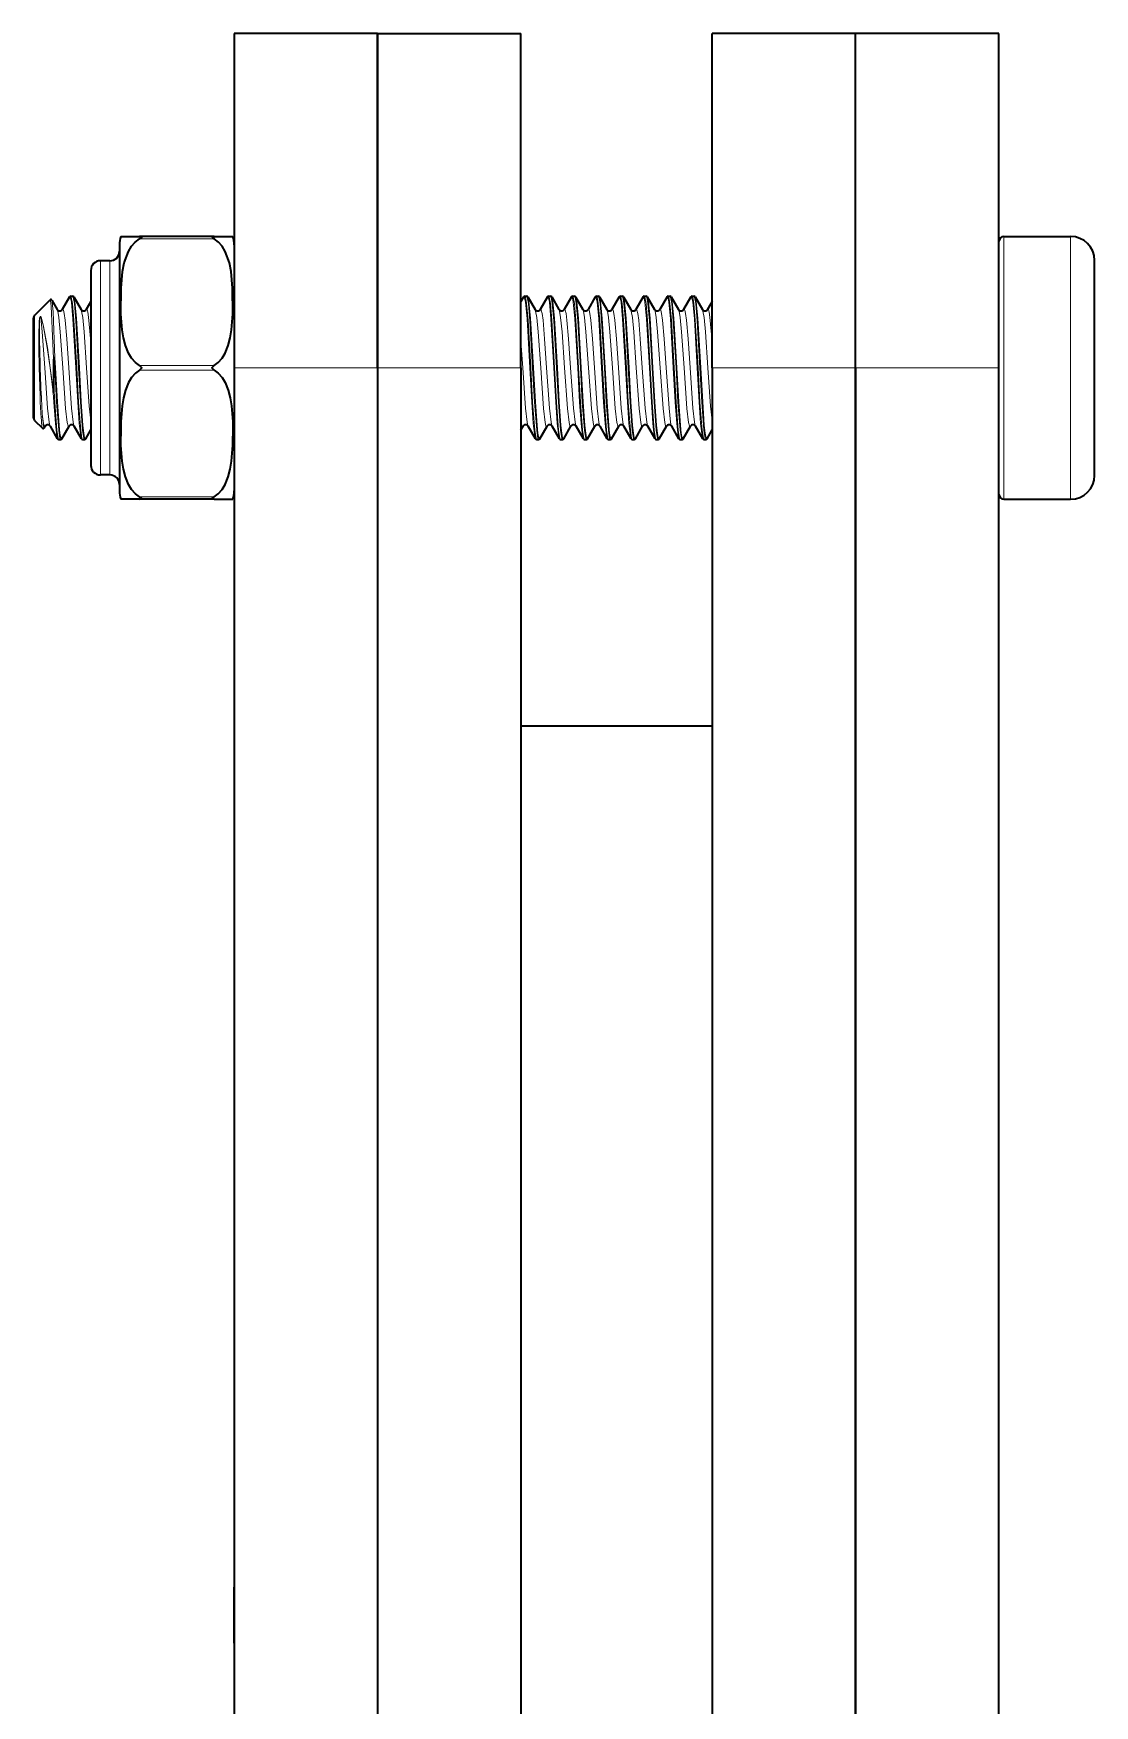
# Model space of a CAD drawing. Extents: x 413 to 941, y 150 to 687.
# Drawn here: x 721.54 to 743.74, y 420.5 to 455.5 of the extents above; entities that cross this region are included whole.
import ezdxf

# ---------------------------------------------------------------- set-up
doc = ezdxf.new("R2010")
doc.units = 0

msp = doc.modelspace()

# ---------------------------------------------------------------- linework, layer by layer
at = {"color": 7, "lineweight": 35, "ltscale": 0.175}
for p, q in [((725.74, 455.5), (725.74, 448.5)), ((728.74, 448.5), (728.74, 455.5)), ((728.74, 455.5), (728.74, 448.5)), ((731.74, 448.5), (731.74, 455.5)), ((735.74, 448.5), (735.74, 455.5)), ((738.74, 448.5), (738.74, 455.5)), ((738.74, 448.5), (738.74, 455.5)), ((741.74, 448.5), (741.74, 455.5))]:
    msp.add_line(p, q, dxfattribs=at)
at = {"color": 7, "lineweight": 35, "ltscale": 0.075}
for p, q in [((728.74, 455.5), (725.74, 455.5)), ((728.74, 455.5), (731.74, 455.5)), ((738.74, 455.5), (735.74, 455.5)), ((741.74, 455.5), (738.74, 455.5))]:
    msp.add_line(p, q, dxfattribs=at)
at = {"color": 7, "lineweight": 35, "ltscale": 0.009785}
for p, q in [((723.366, 451.25), (723.757, 451.25)), ((723.757, 445.75), (723.366, 445.75))]:
    msp.add_line(p, q, dxfattribs=at)
at = {"color": 7, "lineweight": 35, "ltscale": 0.039133}
for p, q in [((725.322, 451.25), (723.757, 451.25)), ((725.322, 445.75), (723.757, 445.75))]:
    msp.add_line(p, q, dxfattribs=at)
at = {"color": 7, "lineweight": 13, "ltscale": 0.039133}
for p, q in [((725.322, 451.2), (723.757, 451.2)), ((725.322, 448.55), (723.757, 448.55)), ((725.322, 448.45), (723.757, 448.45)), ((725.322, 445.8), (723.757, 445.8))]:
    msp.add_line(p, q, dxfattribs=at)
at = {"color": 7, "lineweight": 35, "ltscale": 0.009784}
for p, q in [((725.322, 451.25), (725.714, 451.25)), ((725.322, 445.75), (725.714, 445.75))]:
    msp.add_line(p, q, dxfattribs=at)
at = {"color": 7, "lineweight": 13, "ltscale": 0.101711}
for p, q in [((741.84, 447.182), (741.84, 451.25)), ((743.24, 447.182), (743.24, 451.25))]:
    msp.add_line(p, q, dxfattribs=at)
at = {"color": 7, "lineweight": 35, "ltscale": 0.035001}
for p, q in [((741.84, 451.25), (743.24, 451.25)), ((741.84, 445.75), (743.24, 445.75))]:
    msp.add_line(p, q, dxfattribs=at)
at = {"color": 7, "lineweight": 35, "ltscale": 0.097885}
for p, q in [((723.34, 451.075), (723.34, 447.16)), ((725.74, 451.075), (725.74, 447.16))]:
    msp.add_line(p, q, dxfattribs=at)
at = {"color": 7, "lineweight": 35, "ltscale": 0.026568}
msp.add_line((722.74, 450.541), (722.74, 449.479), dxfattribs=at)
at = {"color": 7, "lineweight": 13, "ltscale": 0.02917}
for p, q in [((722.94, 450.741), (722.94, 449.575)), ((723.14, 450.741), (723.14, 449.575))]:
    msp.add_line(p, q, dxfattribs=at)
at = {"color": 7, "lineweight": 35, "ltscale": 0.004999}
for p, q in [((723.14, 450.741), (722.94, 450.741)), ((723.14, 446.259), (722.94, 446.259))]:
    msp.add_line(p, q, dxfattribs=at)
at = {"color": 7, "lineweight": 35, "ltscale": 0.083218}
msp.add_line((743.74, 447.421), (743.74, 450.75), dxfattribs=at)
at = {"color": 7, "lineweight": 35, "ltscale": 0.011418}
msp.add_line((721.563, 449.599), (721.886, 449.922), dxfattribs=at)
at = {"color": 7, "lineweight": 35, "ltscale": 0.005623}
msp.add_line((721.923, 449.916), (722.035, 449.722), dxfattribs=at)
at = {"color": 7, "lineweight": 35, "ltscale": 0.007572}
for p, q in [((722.295, 449.984), (722.143, 449.722)), ((722.383, 449.984), (722.535, 449.722)), ((731.883, 449.984), (732.035, 449.722)), ((732.295, 449.984), (732.143, 449.722)), ((732.383, 449.984), (732.535, 449.722)), ((732.795, 449.984), (732.643, 449.722)), ((732.883, 449.984), (733.035, 449.722)), ((733.295, 449.984), (733.143, 449.722)), ((733.383, 449.984), (733.535, 449.722)), ((733.795, 449.984), (733.643, 449.722)), ((733.883, 449.984), (734.035, 449.722)), ((734.295, 449.984), (734.143, 449.722)), ((734.383, 449.984), (734.535, 449.722)), ((734.795, 449.984), (734.643, 449.722)), ((734.883, 449.984), (735.035, 449.722)), ((735.295, 449.984), (735.143, 449.722)), ((735.383, 449.984), (735.535, 449.722)), ((722.045, 447.016), (721.893, 447.278)), ((722.133, 447.016), (722.285, 447.278)), ((722.545, 447.016), (722.393, 447.278)), ((732.045, 447.016), (731.893, 447.278)), ((732.133, 447.016), (732.285, 447.278)), ((732.545, 447.016), (732.393, 447.278)), ((732.633, 447.016), (732.785, 447.278)), ((733.045, 447.016), (732.893, 447.278)), ((733.133, 447.016), (733.285, 447.278)), ((733.545, 447.016), (733.393, 447.278)), ((733.633, 447.016), (733.785, 447.278)), ((734.045, 447.016), (733.893, 447.278)), ((734.133, 447.016), (734.285, 447.278)), ((734.545, 447.016), (734.393, 447.278)), ((734.633, 447.016), (734.785, 447.278)), ((735.045, 447.016), (734.893, 447.278)), ((735.133, 447.016), (735.285, 447.278)), ((735.545, 447.016), (735.393, 447.278))]:
    msp.add_line(p, q, dxfattribs=at)
at = {"color": 7, "lineweight": 35, "ltscale": 0.000982666}
for p, q in [((722.319, 450), (722.359, 450)), ((731.819, 450), (731.859, 450)), ((732.319, 450), (732.359, 450)), ((732.819, 450), (732.859, 450)), ((733.319, 450), (733.359, 450)), ((733.819, 450), (733.859, 450)), ((734.319, 450), (734.359, 450)), ((734.819, 450), (734.859, 450)), ((735.319, 450), (735.359, 450)), ((722.069, 447), (722.109, 447)), ((722.569, 447), (722.609, 447)), ((732.069, 447), (732.109, 447)), ((732.569, 447), (732.609, 447)), ((733.069, 447), (733.109, 447)), ((733.569, 447), (733.609, 447)), ((734.069, 447), (734.109, 447)), ((734.569, 447), (734.609, 447)), ((735.069, 447), (735.109, 447)), ((735.569, 447), (735.609, 447))]:
    msp.add_line(p, q, dxfattribs=at)
at = {"color": 7, "lineweight": 35, "ltscale": 0.004836}
msp.add_line((722.74, 449.889), (722.643, 449.722), dxfattribs=at)
at = {"color": 7, "lineweight": 35, "ltscale": 0.002735}
msp.add_line((731.795, 449.984), (731.74, 449.889), dxfattribs=at)
at = {"color": 7, "lineweight": 35, "ltscale": 0.004837}
msp.add_line((735.74, 449.889), (735.643, 449.722), dxfattribs=at)
at = {"color": 7, "lineweight": 35, "ltscale": 0.038561}
msp.add_line((721.54, 448), (721.54, 449.543), dxfattribs=at)
at = {"color": 7, "lineweight": 13, "ltscale": 0.040653}
msp.add_line((721.563, 447.973), (721.563, 449.599), dxfattribs=at)
at = {"color": 7, "lineweight": 13, "ltscale": 0.000130621}
msp.add_line((721.694, 449.555), (721.698, 449.559), dxfattribs=at)
at = {"color": 7, "lineweight": 35, "ltscale": 0.075504}
msp.add_line((722.74, 449.479), (722.74, 446.459), dxfattribs=at)
at = {"color": 7, "lineweight": 13, "ltscale": 0.0829}
for p, q in [((722.94, 449.575), (722.94, 446.259)), ((723.14, 449.575), (723.14, 446.259))]:
    msp.add_line(p, q, dxfattribs=at)
at = {"color": 7, "lineweight": 13, "ltscale": 0.013794}
msp.add_line((731.74, 449.05), (731.777, 448.5), dxfattribs=at)
at = {"color": 7, "lineweight": 35, "ltscale": 0.000432315}
msp.add_line((721.972, 448.714), (721.99, 448.713), dxfattribs=at)
at = {"color": 7, "lineweight": 13, "ltscale": 0.005389}
msp.add_line((721.972, 448.714), (721.984, 448.499), dxfattribs=at)
at = {"color": 7, "lineweight": 13, "ltscale": 0.005346}
msp.add_line((721.99, 448.713), (722.001, 448.5), dxfattribs=at)
at = {"color": 7, "lineweight": 13, "ltscale": 0.014524}
msp.add_line((721.677, 447.919), (721.66, 448.499), dxfattribs=at)
at = {"color": 7, "lineweight": 13, "ltscale": 0.014527}
msp.add_line((721.704, 447.919), (721.683, 448.5), dxfattribs=at)
at = {"color": 7, "lineweight": 13, "ltscale": 0.01295}
msp.add_line((721.889, 448.5), (721.955, 447.986), dxfattribs=at)
at = {"color": 7, "lineweight": 13, "ltscale": 0.012997}
msp.add_line((721.892, 448.501), (721.958, 447.985), dxfattribs=at)
at = {"color": 7, "lineweight": 35, "ltscale": 0.010194}
msp.add_line((721.964, 448.133), (721.964, 448.541), dxfattribs=at)
at = {"color": 7, "lineweight": 13, "ltscale": 0.017982}
for p, q in [((722.023, 447.781), (721.984, 448.499)), ((722.523, 447.781), (722.484, 448.499)), ((732.023, 447.781), (731.984, 448.499)), ((732.523, 447.781), (732.484, 448.499)), ((733.023, 447.781), (732.984, 448.499)), ((733.523, 447.781), (733.484, 448.499)), ((734.023, 447.781), (733.984, 448.499)), ((734.523, 447.781), (734.484, 448.499)), ((735.023, 447.781), (734.984, 448.499)), ((735.523, 447.781), (735.484, 448.499))]:
    msp.add_line(p, q, dxfattribs=at)
at = {"color": 7, "lineweight": 13, "ltscale": 0.017865}
for p, q in [((722.041, 447.786), (722.001, 448.5)), ((722.541, 447.786), (722.501, 448.5)), ((732.041, 447.786), (732.001, 448.5)), ((732.541, 447.786), (732.501, 448.5)), ((733.041, 447.786), (733.001, 448.5)), ((733.541, 447.786), (733.501, 448.5)), ((734.041, 447.786), (734.001, 448.5)), ((734.541, 447.786), (734.501, 448.5)), ((735.041, 447.786), (735.001, 448.5)), ((735.541, 447.786), (735.501, 448.5))]:
    msp.add_line(p, q, dxfattribs=at)
at = {"color": 7, "lineweight": 13, "ltscale": 0.017906}
for p, q in [((722.467, 447.785), (722.427, 448.5)), ((731.967, 447.785), (731.927, 448.5)), ((732.467, 447.785), (732.427, 448.5)), ((732.967, 447.785), (732.927, 448.5)), ((733.467, 447.785), (733.427, 448.5)), ((733.967, 447.785), (733.927, 448.5)), ((734.467, 447.785), (734.427, 448.5)), ((734.967, 447.785), (734.927, 448.5)), ((735.467, 447.785), (735.427, 448.5))]:
    msp.add_line(p, q, dxfattribs=at)
at = {"color": 7, "lineweight": 13, "ltscale": 0.018029}
for p, q in [((722.484, 447.781), (722.444, 448.501)), ((731.984, 447.781), (731.944, 448.501)), ((732.484, 447.781), (732.444, 448.501)), ((732.984, 447.781), (732.944, 448.501)), ((733.484, 447.781), (733.444, 448.501)), ((733.984, 447.781), (733.944, 448.501)), ((734.484, 447.781), (734.444, 448.501)), ((734.984, 447.781), (734.944, 448.501)), ((735.484, 447.781), (735.444, 448.501))]:
    msp.add_line(p, q, dxfattribs=at)
at = {"color": 7, "lineweight": 35}
for p, q in [((725.74, 448.5), (725.74, 392.5)), ((728.74, 448.5), (728.74, 392.5)), ((728.74, 448.5), (728.74, 392.5)), ((731.74, 448.5), (731.74, 392.5)), ((735.74, 448.5), (735.74, 392.5)), ((738.74, 392.5), (738.74, 448.5)), ((738.74, 448.5), (738.74, 392.5)), ((741.74, 392.5), (741.74, 448.5))]:
    msp.add_line(p, q, dxfattribs=at)
at = {"color": 7, "lineweight": 13, "ltscale": 0.075}
for p, q in [((728.74, 448.5), (725.74, 448.5)), ((728.74, 448.5), (731.74, 448.5)), ((738.74, 448.5), (735.74, 448.5)), ((741.74, 448.5), (738.74, 448.5))]:
    msp.add_line(p, q, dxfattribs=at)
at = {"color": 7, "lineweight": 35, "ltscale": 0.013569}
msp.add_line((721.54, 447.457), (721.54, 448), dxfattribs=at)
at = {"color": 7, "lineweight": 13, "ltscale": 0.008813}
msp.add_line((721.984, 447.781), (721.964, 448.133), dxfattribs=at)
at = {"color": 7, "lineweight": 13, "ltscale": 0.014305}
msp.add_line((721.563, 447.401), (721.563, 447.973), dxfattribs=at)
at = {"color": 7, "lineweight": 35, "ltscale": 8.40481e-05}
msp.add_line((721.955, 447.986), (721.958, 447.985), dxfattribs=at)
at = {"color": 7, "lineweight": 13, "ltscale": 0.005044}
msp.add_line((721.967, 447.785), (721.955, 447.986), dxfattribs=at)
at = {"color": 7, "lineweight": 35, "ltscale": 0.005814}
msp.add_line((721.563, 447.401), (721.728, 447.236), dxfattribs=at)
at = {"color": 7, "lineweight": 35, "ltscale": 0.029282}
msp.add_line((743.74, 446.25), (743.74, 447.421), dxfattribs=at)
at = {"color": 7, "lineweight": 35, "ltscale": 0.001035}
msp.add_line((721.765, 447.242), (721.785, 447.278), dxfattribs=at)
at = {"color": 7, "lineweight": 35, "ltscale": 0.005299}
for p, q in [((722.633, 447.016), (722.74, 447.2)), ((735.633, 447.016), (735.74, 447.2))]:
    msp.add_line(p, q, dxfattribs=at)
at = {"color": 7, "lineweight": 35, "ltscale": 0.030886}
for p, q in [((723.34, 447.16), (723.34, 445.925)), ((725.74, 447.16), (725.74, 445.925))]:
    msp.add_line(p, q, dxfattribs=at)
at = {"color": 7, "lineweight": 35, "ltscale": 0.002275}
msp.add_line((731.74, 447.2), (731.785, 447.278), dxfattribs=at)
at = {"color": 7, "lineweight": 13, "ltscale": 0.035789}
for p, q in [((741.84, 445.75), (741.84, 447.182)), ((743.24, 445.75), (743.24, 447.182))]:
    msp.add_line(p, q, dxfattribs=at)
at = {"color": 7, "lineweight": 35, "ltscale": 0.1}
msp.add_line((735.74, 441), (731.74, 441), dxfattribs=at)
at = {"color": 7, "lineweight": 35, "ltscale": 0.029385}
msp.add_line((725.74, 421.804), (725.74, 422.98), dxfattribs=at)
at = {"color": 7, "lineweight": 35}
for points in [[(723.757, 448.55), (723.674, 448.611), (723.592, 448.704), (723.529, 448.809), (723.466, 448.967), (723.424, 449.13), (723.396, 449.298), (723.37, 449.633), (723.372, 450.165), (723.406, 450.52), (723.441, 450.697), (723.526, 450.935), (723.592, 451.046), (723.666, 451.131), (723.757, 451.2)], [(723.757, 451.25), (723.8, 451.243), (723.804, 451.234), (723.757, 451.2)], [(725.322, 451.25), (725.279, 451.243), (725.276, 451.234), (725.322, 451.2)], [(725.322, 448.55), (725.406, 448.611), (725.487, 448.704), (725.55, 448.809), (725.614, 448.967), (725.656, 449.13), (725.683, 449.298), (725.709, 449.633), (725.707, 450.165), (725.674, 450.52), (725.638, 450.697), (725.553, 450.935), (725.487, 451.046), (725.414, 451.131), (725.322, 451.2)], [(721.964, 448.541), (721.966, 448.663), (721.971, 448.714), (721.972, 448.714)], [(723.757, 448.45), (723.674, 448.389), (723.592, 448.296), (723.529, 448.191), (723.466, 448.033), (723.424, 447.87), (723.396, 447.702), (723.37, 447.367), (723.366, 447.069)], [(723.757, 448.45), (723.804, 448.502), (723.757, 448.55)], [(725.322, 448.45), (725.275, 448.502), (725.322, 448.55)], [(725.322, 448.45), (725.406, 448.389), (725.487, 448.296), (725.55, 448.191), (725.614, 448.033), (725.656, 447.87), (725.683, 447.702), (725.709, 447.367), (725.714, 447.069)], [(723.757, 445.8), (723.674, 445.861), (723.592, 445.954), (723.529, 446.059), (723.466, 446.217), (723.424, 446.38), (723.396, 446.548), (723.37, 446.883), (723.366, 447.069)], [(725.322, 445.8), (725.406, 445.861), (725.487, 445.954), (725.55, 446.059), (725.614, 446.217), (725.656, 446.38), (725.683, 446.548), (725.709, 446.883), (725.714, 447.069)], [(723.757, 445.75), (723.8, 445.757), (723.804, 445.766), (723.757, 445.8)], [(725.322, 445.75), (725.279, 445.757), (725.276, 445.766), (725.322, 445.8)]]:
    msp.add_lwpolyline(points, dxfattribs=at)
at = {"color": 7, "lineweight": 13}
for points in [[(721.886, 449.922), (721.887, 449.923), (721.889, 449.923), (721.891, 449.921), (721.894, 449.913), (721.909, 449.794), (721.948, 449.007), (721.964, 448.541)], [(721.923, 449.916), (721.926, 449.908), (721.932, 449.877), (721.949, 449.675), (721.99, 448.713)], [(722.427, 448.5), (722.367, 449.527), (722.333, 449.878), (722.316, 449.966), (722.308, 449.986), (722.305, 449.989), (722.303, 449.99), (722.301, 449.99), (722.299, 449.989), (722.295, 449.984)], [(722.444, 448.501), (722.387, 449.488), (722.356, 449.846), (722.332, 449.982), (722.326, 449.994), (722.323, 449.998), (722.321, 450), (722.319, 450)], [(722.484, 448.499), (722.427, 449.487), (722.395, 449.846), (722.371, 449.982), (722.366, 449.994), (722.363, 449.998), (722.36, 450), (722.359, 450)], [(722.501, 448.5), (722.44, 449.538), (722.406, 449.887), (722.391, 449.964), (722.383, 449.984)], [(731.927, 448.5), (731.867, 449.527), (731.833, 449.878), (731.816, 449.966), (731.808, 449.986), (731.805, 449.989), (731.803, 449.99), (731.801, 449.99), (731.799, 449.989), (731.795, 449.984)], [(731.944, 448.501), (731.887, 449.488), (731.856, 449.846), (731.832, 449.982), (731.826, 449.994), (731.823, 449.998), (731.821, 450), (731.819, 450)], [(731.984, 448.499), (731.927, 449.487), (731.895, 449.846), (731.871, 449.982), (731.866, 449.994), (731.863, 449.998), (731.86, 450), (731.859, 450)], [(732.001, 448.5), (731.94, 449.538), (731.906, 449.887), (731.891, 449.964), (731.883, 449.984)], [(732.427, 448.5), (732.367, 449.527), (732.333, 449.878), (732.316, 449.966), (732.308, 449.986), (732.305, 449.989), (732.303, 449.99), (732.301, 449.99), (732.299, 449.989), (732.295, 449.984)], [(732.444, 448.501), (732.387, 449.488), (732.356, 449.846), (732.332, 449.982), (732.326, 449.994), (732.323, 449.998), (732.321, 450), (732.319, 450)], [(732.484, 448.499), (732.427, 449.487), (732.395, 449.846), (732.371, 449.982), (732.366, 449.994), (732.363, 449.998), (732.36, 450), (732.359, 450)], [(732.501, 448.5), (732.44, 449.538), (732.406, 449.887), (732.391, 449.964), (732.383, 449.984)], [(732.927, 448.5), (732.867, 449.527), (732.833, 449.878), (732.816, 449.966), (732.808, 449.986), (732.805, 449.989), (732.803, 449.99), (732.801, 449.99), (732.799, 449.989), (732.795, 449.984)], [(732.944, 448.501), (732.887, 449.488), (732.856, 449.846), (732.832, 449.982), (732.826, 449.994), (732.823, 449.998), (732.821, 450), (732.819, 450)], [(732.984, 448.499), (732.927, 449.487), (732.895, 449.846), (732.871, 449.982), (732.866, 449.994), (732.863, 449.998), (732.86, 450), (732.859, 450)], [(733.001, 448.5), (732.94, 449.538), (732.906, 449.887), (732.891, 449.964), (732.883, 449.984)], [(733.427, 448.5), (733.367, 449.527), (733.333, 449.878), (733.316, 449.966), (733.308, 449.986), (733.305, 449.989), (733.303, 449.99), (733.301, 449.99), (733.299, 449.989), (733.295, 449.984)], [(733.444, 448.501), (733.387, 449.488), (733.356, 449.846), (733.332, 449.982), (733.326, 449.994), (733.323, 449.998), (733.321, 450), (733.319, 450)], [(733.484, 448.499), (733.427, 449.487), (733.395, 449.846), (733.371, 449.982), (733.366, 449.994), (733.363, 449.998), (733.36, 450), (733.359, 450)], [(733.501, 448.5), (733.44, 449.538), (733.406, 449.887), (733.391, 449.964), (733.383, 449.984)], [(733.927, 448.5), (733.867, 449.527), (733.833, 449.878), (733.816, 449.966), (733.808, 449.986), (733.805, 449.989), (733.803, 449.99), (733.801, 449.99), (733.799, 449.989), (733.795, 449.984)], [(733.944, 448.501), (733.887, 449.488), (733.856, 449.846), (733.832, 449.982), (733.826, 449.994), (733.823, 449.998), (733.821, 450), (733.819, 450)], [(733.984, 448.499), (733.927, 449.487), (733.895, 449.846), (733.871, 449.982), (733.866, 449.994), (733.863, 449.998), (733.86, 450), (733.859, 450)], [(734.001, 448.5), (733.94, 449.538), (733.906, 449.887), (733.891, 449.964), (733.883, 449.984)], [(734.427, 448.5), (734.367, 449.527), (734.333, 449.878), (734.316, 449.966), (734.308, 449.986), (734.305, 449.989), (734.303, 449.99), (734.301, 449.99), (734.299, 449.989), (734.295, 449.984)], [(734.444, 448.501), (734.387, 449.488), (734.356, 449.846), (734.332, 449.982), (734.326, 449.994), (734.323, 449.998), (734.321, 450), (734.319, 450)], [(734.484, 448.499), (734.427, 449.487), (734.395, 449.846), (734.371, 449.982), (734.366, 449.994), (734.363, 449.998), (734.36, 450), (734.359, 450)], [(734.501, 448.5), (734.44, 449.538), (734.406, 449.887), (734.391, 449.964), (734.383, 449.984)], [(734.927, 448.5), (734.867, 449.527), (734.833, 449.878), (734.816, 449.966), (734.808, 449.986), (734.805, 449.989), (734.803, 449.99), (734.801, 449.99), (734.799, 449.989), (734.795, 449.984)], [(734.944, 448.501), (734.887, 449.488), (734.856, 449.846), (734.832, 449.982), (734.826, 449.994), (734.823, 449.998), (734.821, 450), (734.819, 450)], [(734.984, 448.499), (734.927, 449.487), (734.895, 449.846), (734.871, 449.982), (734.866, 449.994), (734.863, 449.998), (734.86, 450), (734.859, 450)], [(735.001, 448.5), (734.94, 449.538), (734.906, 449.887), (734.891, 449.964), (734.883, 449.984)], [(735.427, 448.5), (735.367, 449.527), (735.333, 449.878), (735.316, 449.966), (735.308, 449.986), (735.305, 449.989), (735.303, 449.99), (735.301, 449.99), (735.299, 449.989), (735.295, 449.984)], [(735.444, 448.501), (735.387, 449.488), (735.356, 449.846), (735.332, 449.982), (735.326, 449.994), (735.323, 449.998), (735.321, 450), (735.319, 450)], [(735.484, 448.499), (735.427, 449.487), (735.395, 449.846), (735.371, 449.982), (735.366, 449.994), (735.363, 449.998), (735.36, 450), (735.359, 450)], [(735.501, 448.5), (735.44, 449.538), (735.406, 449.887), (735.391, 449.964), (735.383, 449.984)], [(721.651, 449.179), (721.657, 449.461), (721.665, 449.539), (721.684, 449.578), (721.698, 449.559)], [(721.666, 449.182), (721.664, 449.464), (721.669, 449.541), (721.681, 449.577), (721.694, 449.555)], [(721.694, 449.555), (721.742, 449.399), (721.829, 448.925), (721.889, 448.5)], [(721.694, 449.555), (721.724, 449.255), (721.777, 448.5)], [(721.698, 449.559), (721.745, 449.403), (721.832, 448.927), (721.892, 448.501)], [(722.035, 449.722), (722.047, 449.688), (722.07, 449.551), (722.099, 449.251), (722.152, 448.5)], [(722.143, 449.722), (722.147, 449.727), (722.149, 449.729), (722.152, 449.729), (722.153, 449.729), (722.156, 449.727), (722.159, 449.723), (722.165, 449.711), (722.183, 449.635), (722.202, 449.495), (722.235, 449.108), (722.277, 448.5)], [(722.535, 449.722), (722.547, 449.688), (722.57, 449.551), (722.599, 449.251), (722.652, 448.5)], [(722.643, 449.722), (722.648, 449.728), (722.65, 449.729), (722.654, 449.729), (722.657, 449.727), (722.662, 449.719), (722.677, 449.667), (722.694, 449.56), (722.74, 449.048)], [(732.035, 449.722), (732.047, 449.688), (732.07, 449.551), (732.099, 449.251), (732.152, 448.5)], [(732.143, 449.722), (732.147, 449.727), (732.149, 449.729), (732.152, 449.729), (732.153, 449.729), (732.156, 449.727), (732.159, 449.723), (732.165, 449.711), (732.183, 449.635), (732.202, 449.495), (732.235, 449.108), (732.277, 448.5)], [(732.535, 449.722), (732.547, 449.688), (732.57, 449.551), (732.599, 449.251), (732.652, 448.5)], [(732.643, 449.722), (732.647, 449.727), (732.649, 449.729), (732.652, 449.729), (732.653, 449.729), (732.656, 449.727), (732.659, 449.723), (732.665, 449.711), (732.683, 449.635), (732.702, 449.495), (732.735, 449.108), (732.777, 448.5)], [(733.035, 449.722), (733.047, 449.688), (733.07, 449.551), (733.099, 449.251), (733.152, 448.5)], [(733.143, 449.722), (733.147, 449.727), (733.149, 449.729), (733.152, 449.729), (733.153, 449.729), (733.156, 449.727), (733.159, 449.723), (733.165, 449.711), (733.183, 449.635), (733.202, 449.495), (733.235, 449.108), (733.277, 448.5)], [(733.535, 449.722), (733.547, 449.688), (733.57, 449.551), (733.599, 449.251), (733.652, 448.5)], [(733.643, 449.722), (733.647, 449.727), (733.649, 449.729), (733.652, 449.729), (733.653, 449.729), (733.656, 449.727), (733.659, 449.723), (733.665, 449.711), (733.683, 449.635), (733.702, 449.495), (733.735, 449.108), (733.777, 448.5)], [(734.035, 449.722), (734.047, 449.688), (734.07, 449.551), (734.099, 449.251), (734.152, 448.5)], [(734.143, 449.722), (734.147, 449.727), (734.149, 449.729), (734.152, 449.729), (734.153, 449.729), (734.156, 449.727), (734.159, 449.723), (734.165, 449.711), (734.183, 449.635), (734.202, 449.495), (734.235, 449.108), (734.277, 448.5)], [(734.535, 449.722), (734.547, 449.688), (734.57, 449.551), (734.599, 449.251), (734.652, 448.5)], [(734.643, 449.722), (734.647, 449.727), (734.649, 449.729), (734.652, 449.729), (734.653, 449.729), (734.656, 449.727), (734.659, 449.723), (734.665, 449.711), (734.683, 449.635), (734.702, 449.495), (734.735, 449.108), (734.777, 448.5)], [(735.035, 449.722), (735.047, 449.688), (735.07, 449.551), (735.099, 449.251), (735.152, 448.5)], [(735.143, 449.722), (735.147, 449.727), (735.149, 449.729), (735.152, 449.729), (735.153, 449.729), (735.156, 449.727), (735.159, 449.723), (735.165, 449.711), (735.183, 449.635), (735.202, 449.495), (735.235, 449.108), (735.277, 448.5)], [(735.535, 449.722), (735.547, 449.688), (735.57, 449.551), (735.599, 449.251), (735.652, 448.5)], [(735.643, 449.722), (735.648, 449.728), (735.65, 449.729), (735.654, 449.729), (735.657, 449.727), (735.662, 449.719), (735.677, 449.668), (735.694, 449.561), (735.74, 449.05)], [(721.777, 448.5), (721.837, 447.658), (721.871, 447.36), (721.885, 447.296), (721.893, 447.278)], [(722.152, 448.5), (722.212, 447.651), (722.247, 447.354), (722.263, 447.289), (722.271, 447.273), (722.275, 447.271), (722.279, 447.271), (722.283, 447.275), (722.285, 447.278)], [(722.277, 448.5), (722.337, 447.658), (722.371, 447.36), (722.385, 447.296), (722.393, 447.278)], [(722.652, 448.5), (722.708, 447.701), (722.74, 447.399)], [(731.777, 448.5), (731.837, 447.658), (731.871, 447.36), (731.885, 447.296), (731.893, 447.278)], [(732.152, 448.5), (732.212, 447.651), (732.247, 447.354), (732.263, 447.289), (732.271, 447.273), (732.275, 447.271), (732.279, 447.271), (732.283, 447.275), (732.285, 447.278)], [(732.277, 448.5), (732.337, 447.658), (732.371, 447.36), (732.385, 447.296), (732.393, 447.278)], [(732.652, 448.5), (732.712, 447.651), (732.747, 447.354), (732.763, 447.289), (732.771, 447.273), (732.775, 447.271), (732.779, 447.271), (732.783, 447.275), (732.785, 447.278)], [(732.777, 448.5), (732.837, 447.658), (732.871, 447.36), (732.885, 447.296), (732.893, 447.278)], [(733.152, 448.5), (733.212, 447.651), (733.247, 447.354), (733.263, 447.289), (733.271, 447.273), (733.275, 447.271), (733.279, 447.271), (733.283, 447.275), (733.285, 447.278)], [(733.277, 448.5), (733.337, 447.658), (733.371, 447.36), (733.385, 447.296), (733.393, 447.278)], [(733.652, 448.5), (733.712, 447.651), (733.747, 447.354), (733.763, 447.289), (733.771, 447.273), (733.775, 447.271), (733.779, 447.271), (733.783, 447.275), (733.785, 447.278)], [(733.777, 448.5), (733.837, 447.658), (733.871, 447.36), (733.885, 447.296), (733.893, 447.278)], [(734.152, 448.5), (734.212, 447.651), (734.247, 447.354), (734.263, 447.289), (734.271, 447.273), (734.275, 447.271), (734.279, 447.271), (734.283, 447.275), (734.285, 447.278)], [(734.277, 448.5), (734.337, 447.658), (734.371, 447.36), (734.385, 447.296), (734.393, 447.278)], [(734.652, 448.5), (734.712, 447.651), (734.747, 447.354), (734.763, 447.289), (734.771, 447.273), (734.775, 447.271), (734.779, 447.271), (734.783, 447.275), (734.785, 447.278)], [(734.777, 448.5), (734.837, 447.658), (734.871, 447.36), (734.885, 447.296), (734.893, 447.278)], [(735.152, 448.5), (735.212, 447.651), (735.247, 447.354), (735.263, 447.289), (735.271, 447.273), (735.275, 447.271), (735.279, 447.271), (735.283, 447.275), (735.285, 447.278)], [(735.277, 448.5), (735.337, 447.658), (735.371, 447.36), (735.385, 447.296), (735.393, 447.278)], [(735.652, 448.5), (735.708, 447.701), (735.74, 447.399)], [(722.045, 447.016), (722.039, 447.029), (722.029, 447.073), (721.998, 447.337), (721.967, 447.785)], [(722.069, 447), (722.068, 447), (722.065, 447.003), (722.062, 447.007), (722.055, 447.023), (722.028, 447.195), (721.984, 447.781)], [(722.109, 447), (722.107, 447), (722.104, 447.003), (722.101, 447.007), (722.095, 447.023), (722.068, 447.195), (722.023, 447.781)], [(722.133, 447.016), (722.129, 447.011), (722.127, 447.01), (722.125, 447.01), (722.123, 447.011), (722.12, 447.014), (722.111, 447.036), (722.094, 447.132), (722.075, 447.304), (722.041, 447.786)], [(722.545, 447.016), (722.539, 447.029), (722.529, 447.073), (722.498, 447.337), (722.467, 447.785)], [(722.569, 447), (722.568, 447), (722.565, 447.003), (722.562, 447.007), (722.555, 447.023), (722.528, 447.195), (722.484, 447.781)], [(722.609, 447), (722.607, 447), (722.604, 447.003), (722.601, 447.007), (722.595, 447.023), (722.568, 447.195), (722.523, 447.781)], [(722.633, 447.016), (722.629, 447.011), (722.627, 447.01), (722.625, 447.01), (722.623, 447.011), (722.62, 447.014), (722.611, 447.036), (722.594, 447.132), (722.575, 447.304), (722.541, 447.786)], [(732.045, 447.016), (732.039, 447.029), (732.029, 447.073), (731.998, 447.337), (731.967, 447.785)], [(732.069, 447), (732.068, 447), (732.065, 447.003), (732.062, 447.007), (732.055, 447.023), (732.028, 447.195), (731.984, 447.781)], [(732.109, 447), (732.107, 447), (732.104, 447.003), (732.101, 447.007), (732.095, 447.023), (732.068, 447.195), (732.023, 447.781)], [(732.133, 447.016), (732.129, 447.011), (732.127, 447.01), (732.125, 447.01), (732.123, 447.011), (732.12, 447.014), (732.111, 447.036), (732.094, 447.132), (732.075, 447.304), (732.041, 447.786)], [(732.545, 447.016), (732.539, 447.029), (732.529, 447.073), (732.498, 447.337), (732.467, 447.785)], [(732.569, 447), (732.568, 447), (732.565, 447.003), (732.562, 447.007), (732.555, 447.023), (732.528, 447.195), (732.484, 447.781)], [(732.609, 447), (732.607, 447), (732.604, 447.003), (732.601, 447.007), (732.595, 447.023), (732.568, 447.195), (732.523, 447.781)], [(732.633, 447.016), (732.629, 447.011), (732.627, 447.01), (732.625, 447.01), (732.623, 447.011), (732.62, 447.014), (732.611, 447.036), (732.594, 447.132), (732.575, 447.304), (732.541, 447.786)], [(733.045, 447.016), (733.039, 447.029), (733.029, 447.073), (732.998, 447.337), (732.967, 447.785)], [(733.069, 447), (733.068, 447), (733.065, 447.003), (733.062, 447.007), (733.055, 447.023), (733.028, 447.195), (732.984, 447.781)], [(733.109, 447), (733.107, 447), (733.104, 447.003), (733.101, 447.007), (733.095, 447.023), (733.068, 447.195), (733.023, 447.781)], [(733.133, 447.016), (733.129, 447.011), (733.127, 447.01), (733.125, 447.01), (733.123, 447.011), (733.12, 447.014), (733.111, 447.036), (733.094, 447.132), (733.075, 447.304), (733.041, 447.786)], [(733.545, 447.016), (733.539, 447.029), (733.529, 447.073), (733.498, 447.337), (733.467, 447.785)], [(733.569, 447), (733.568, 447), (733.565, 447.003), (733.562, 447.007), (733.555, 447.023), (733.528, 447.195), (733.484, 447.781)], [(733.609, 447), (733.607, 447), (733.604, 447.003), (733.601, 447.007), (733.595, 447.023), (733.568, 447.195), (733.523, 447.781)], [(733.633, 447.016), (733.629, 447.011), (733.627, 447.01), (733.625, 447.01), (733.623, 447.011), (733.62, 447.014), (733.611, 447.036), (733.594, 447.132), (733.575, 447.304), (733.541, 447.786)], [(734.045, 447.016), (734.039, 447.029), (734.029, 447.073), (733.998, 447.337), (733.967, 447.785)], [(734.069, 447), (734.068, 447), (734.065, 447.003), (734.062, 447.007), (734.055, 447.023), (734.028, 447.195), (733.984, 447.781)], [(734.109, 447), (734.107, 447), (734.104, 447.003), (734.101, 447.007), (734.095, 447.023), (734.068, 447.195), (734.023, 447.781)], [(734.133, 447.016), (734.129, 447.011), (734.127, 447.01), (734.125, 447.01), (734.123, 447.011), (734.12, 447.014), (734.111, 447.036), (734.094, 447.132), (734.075, 447.304), (734.041, 447.786)], [(734.545, 447.016), (734.539, 447.029), (734.529, 447.073), (734.498, 447.337), (734.467, 447.785)], [(734.569, 447), (734.568, 447), (734.565, 447.003), (734.562, 447.007), (734.555, 447.023), (734.528, 447.195), (734.484, 447.781)], [(734.609, 447), (734.607, 447), (734.604, 447.003), (734.601, 447.007), (734.595, 447.023), (734.568, 447.195), (734.523, 447.781)], [(734.633, 447.016), (734.629, 447.011), (734.627, 447.01), (734.625, 447.01), (734.623, 447.011), (734.62, 447.014), (734.611, 447.036), (734.594, 447.132), (734.575, 447.304), (734.541, 447.786)], [(735.045, 447.016), (735.039, 447.029), (735.029, 447.073), (734.998, 447.337), (734.967, 447.785)], [(735.069, 447), (735.068, 447), (735.065, 447.003), (735.062, 447.007), (735.055, 447.023), (735.028, 447.195), (734.984, 447.781)], [(735.109, 447), (735.107, 447), (735.104, 447.003), (735.101, 447.007), (735.095, 447.023), (735.068, 447.195), (735.023, 447.781)], [(735.133, 447.016), (735.129, 447.011), (735.127, 447.01), (735.125, 447.01), (735.123, 447.011), (735.12, 447.014), (735.111, 447.036), (735.094, 447.132), (735.075, 447.304), (735.041, 447.786)], [(735.545, 447.016), (735.539, 447.029), (735.529, 447.073), (735.498, 447.337), (735.467, 447.785)], [(735.569, 447), (735.568, 447), (735.565, 447.003), (735.562, 447.007), (735.555, 447.023), (735.528, 447.195), (735.484, 447.781)], [(735.609, 447), (735.607, 447), (735.604, 447.003), (735.601, 447.007), (735.595, 447.023), (735.568, 447.195), (735.523, 447.781)], [(735.633, 447.016), (735.629, 447.011), (735.627, 447.01), (735.625, 447.01), (735.623, 447.011), (735.62, 447.014), (735.611, 447.036), (735.594, 447.132), (735.575, 447.304), (735.541, 447.786)], [(721.698, 447.479), (721.717, 447.276), (721.723, 447.245), (721.727, 447.237), (721.728, 447.236)], [(721.729, 447.484), (721.748, 447.283), (721.754, 447.251), (721.758, 447.243), (721.759, 447.24), (721.761, 447.239), (721.762, 447.24), (721.765, 447.242)], [(721.729, 447.484), (721.751, 447.332), (721.763, 447.288), (721.77, 447.275), (721.773, 447.272), (721.776, 447.271), (721.778, 447.271), (721.781, 447.272), (721.785, 447.278)], [(731.74, 447.399), (731.761, 447.294), (731.768, 447.277), (731.772, 447.273), (731.775, 447.271), (731.776, 447.271), (731.779, 447.271), (731.781, 447.273), (731.785, 447.278)]]:
    msp.add_lwpolyline(points, dxfattribs=at)
at = {"color": 7, "lineweight": 35}
for centre, radius, start, end in [((723.94, 451.075), 0.601, 163.0947, 179.9956), ((725.139, 451.075), 0.601, 0.0044, 16.9053), ((741.84, 451.15), 0.1, 90.0336, 179.9664), ((743.24, 450.75), 0.5, 0, 90), ((723.14, 450.941), 0.2, 270, 0), ((722.94, 450.541), 0.2, 90, 180), ((721.902, 449.906), 0.0227, 26.661, 134.7207), ((722.321, 449.971), 0.0287, 92.8741, 154.8975), ((722.357, 449.971), 0.0291, 25.4737, 86.7101), ((731.821, 449.971), 0.0287, 92.8741, 154.8975), ((731.857, 449.971), 0.0291, 25.4737, 86.7101), ((732.321, 449.971), 0.0287, 92.8741, 154.8975), ((732.357, 449.971), 0.0291, 25.4737, 86.7101), ((732.821, 449.971), 0.0287, 92.8741, 154.8975), ((732.857, 449.971), 0.0291, 25.4737, 86.7101), ((733.321, 449.971), 0.0287, 92.8741, 154.8975), ((733.357, 449.971), 0.0291, 25.4737, 86.7101), ((733.821, 449.971), 0.0287, 92.8741, 154.8975), ((733.857, 449.971), 0.0291, 25.4737, 86.7101), ((734.321, 449.971), 0.0287, 92.8741, 154.8975), ((734.357, 449.971), 0.0291, 25.4737, 86.7101), ((734.821, 449.971), 0.0287, 92.8742, 154.8975), ((734.857, 449.971), 0.0291, 25.4737, 86.7101), ((735.321, 449.971), 0.0287, 92.8741, 154.8975), ((735.357, 449.971), 0.0291, 25.4737, 86.7101), ((721.62, 449.543), 0.08, 135.0045, 179.9955), ((722.088, 449.757), 0.0632, 213.5258, 270.9167), ((722.09, 449.757), 0.0632, 269.0819, 326.4745), ((722.588, 449.757), 0.0632, 213.5258, 270.9167), ((722.59, 449.757), 0.0632, 269.082, 326.4745), ((732.088, 449.757), 0.0632, 213.5258, 270.9166), ((732.09, 449.757), 0.0632, 269.0819, 326.4745), ((732.588, 449.757), 0.0632, 213.5258, 270.9166), ((732.59, 449.757), 0.0632, 269.0819, 326.4745), ((733.088, 449.757), 0.0632, 213.5258, 270.9167), ((733.09, 449.757), 0.0632, 269.0819, 326.4745), ((733.588, 449.757), 0.0632, 213.5258, 270.9166), ((733.59, 449.757), 0.0632, 269.0819, 326.4745), ((734.088, 449.757), 0.0632, 213.5258, 270.9167), ((734.09, 449.757), 0.0632, 269.082, 326.4745), ((734.588, 449.757), 0.0632, 213.5258, 270.9167), ((734.59, 449.757), 0.0632, 269.082, 326.4745), ((735.088, 449.757), 0.0632, 213.5258, 270.9167), ((735.09, 449.757), 0.0632, 269.082, 326.4745), ((735.588, 449.757), 0.0632, 213.5258, 270.9166), ((735.59, 449.757), 0.0632, 269.0819, 326.4745), ((721.097, 448.087), 0.867, 353.263, 3.0262), ((721.62, 447.457), 0.08, 180.0045, 224.9955), ((721.838, 447.243), 0.0632, 89.0813, 146.4962), ((721.84, 447.243), 0.0632, 33.5255, 90.9181), ((722.338, 447.243), 0.0632, 89.0833, 146.4742), ((722.34, 447.243), 0.0632, 33.5255, 90.9181), ((731.838, 447.243), 0.0632, 89.0833, 146.4742), ((731.84, 447.243), 0.0632, 33.5255, 90.9181), ((732.338, 447.243), 0.0632, 89.0833, 146.4742), ((732.34, 447.243), 0.0632, 33.5255, 90.918), ((732.838, 447.243), 0.0632, 89.0833, 146.4742), ((732.84, 447.243), 0.0632, 33.5255, 90.918), ((733.338, 447.243), 0.0632, 89.0833, 146.4742), ((733.34, 447.243), 0.0632, 33.5255, 90.918), ((733.838, 447.243), 0.0632, 89.0833, 146.4742), ((733.84, 447.243), 0.0632, 33.5255, 90.918), ((734.338, 447.243), 0.0632, 89.0834, 146.4742), ((734.34, 447.243), 0.0632, 33.5255, 90.9181), ((734.838, 447.243), 0.0632, 89.0834, 146.4742), ((734.84, 447.243), 0.0632, 33.5255, 90.9181), ((735.338, 447.243), 0.0632, 89.0833, 146.4742), ((735.34, 447.243), 0.0632, 33.5255, 90.918), ((721.744, 447.253), 0.0231, 225.442, 333.5214), ((722.071, 447.029), 0.0291, 205.4595, 266.7076), ((722.107, 447.029), 0.0291, 273.2899, 334.5263), ((722.571, 447.029), 0.0287, 205.1025, 267.1259), ((722.607, 447.029), 0.0291, 273.2899, 334.5263), ((732.071, 447.029), 0.0287, 205.1025, 267.1259), ((732.107, 447.029), 0.0291, 273.2899, 334.5263), ((732.571, 447.029), 0.0287, 205.1025, 267.1258), ((732.607, 447.029), 0.0291, 273.2899, 334.5263), ((733.071, 447.029), 0.0287, 205.1025, 267.1259), ((733.107, 447.029), 0.0291, 273.2899, 334.5263), ((733.571, 447.029), 0.0287, 205.1025, 267.1258), ((733.607, 447.029), 0.0291, 273.2899, 334.5263), ((734.071, 447.029), 0.0287, 205.1025, 267.1259), ((734.107, 447.029), 0.0291, 273.2899, 334.5263), ((734.571, 447.029), 0.0287, 205.1025, 267.1259), ((734.607, 447.029), 0.0291, 273.2899, 334.5263), ((735.071, 447.029), 0.0287, 205.1025, 267.1259), ((735.107, 447.029), 0.0291, 273.2899, 334.5263), ((735.571, 447.029), 0.0287, 205.1025, 267.1258), ((735.607, 447.029), 0.0291, 273.2899, 334.5263), ((722.94, 446.459), 0.2, 180, 270), ((723.14, 446.059), 0.2, 360, 90), ((743.24, 446.25), 0.5, 270, 360), ((723.94, 445.925), 0.601, 180.0044, 196.9053), ((725.139, 445.925), 0.601, 343.0947, 359.9956), ((741.84, 445.85), 0.1, 180.0336, 269.9664)]:
    msp.add_arc(centre, radius, start, end, dxfattribs=at)
at = {"color": 7, "lineweight": 13}
for centre, radius, start, end in [((756.408, 449.306), 34.757, 180.21, 181.3302), ((777.985, 450.294), 56.331, 181.1304, 181.8246), ((735.857, 448.37), 14.187, 181.8237, 183.5995), ((735.262, 448.46), 13.568, 182.282, 184.125), ((721.711, 447.498), 0.0233, 234.2516, 320.2394)]:
    msp.add_arc(centre, radius, start, end, dxfattribs=at)

doc.saveas('drawing.dxf')
